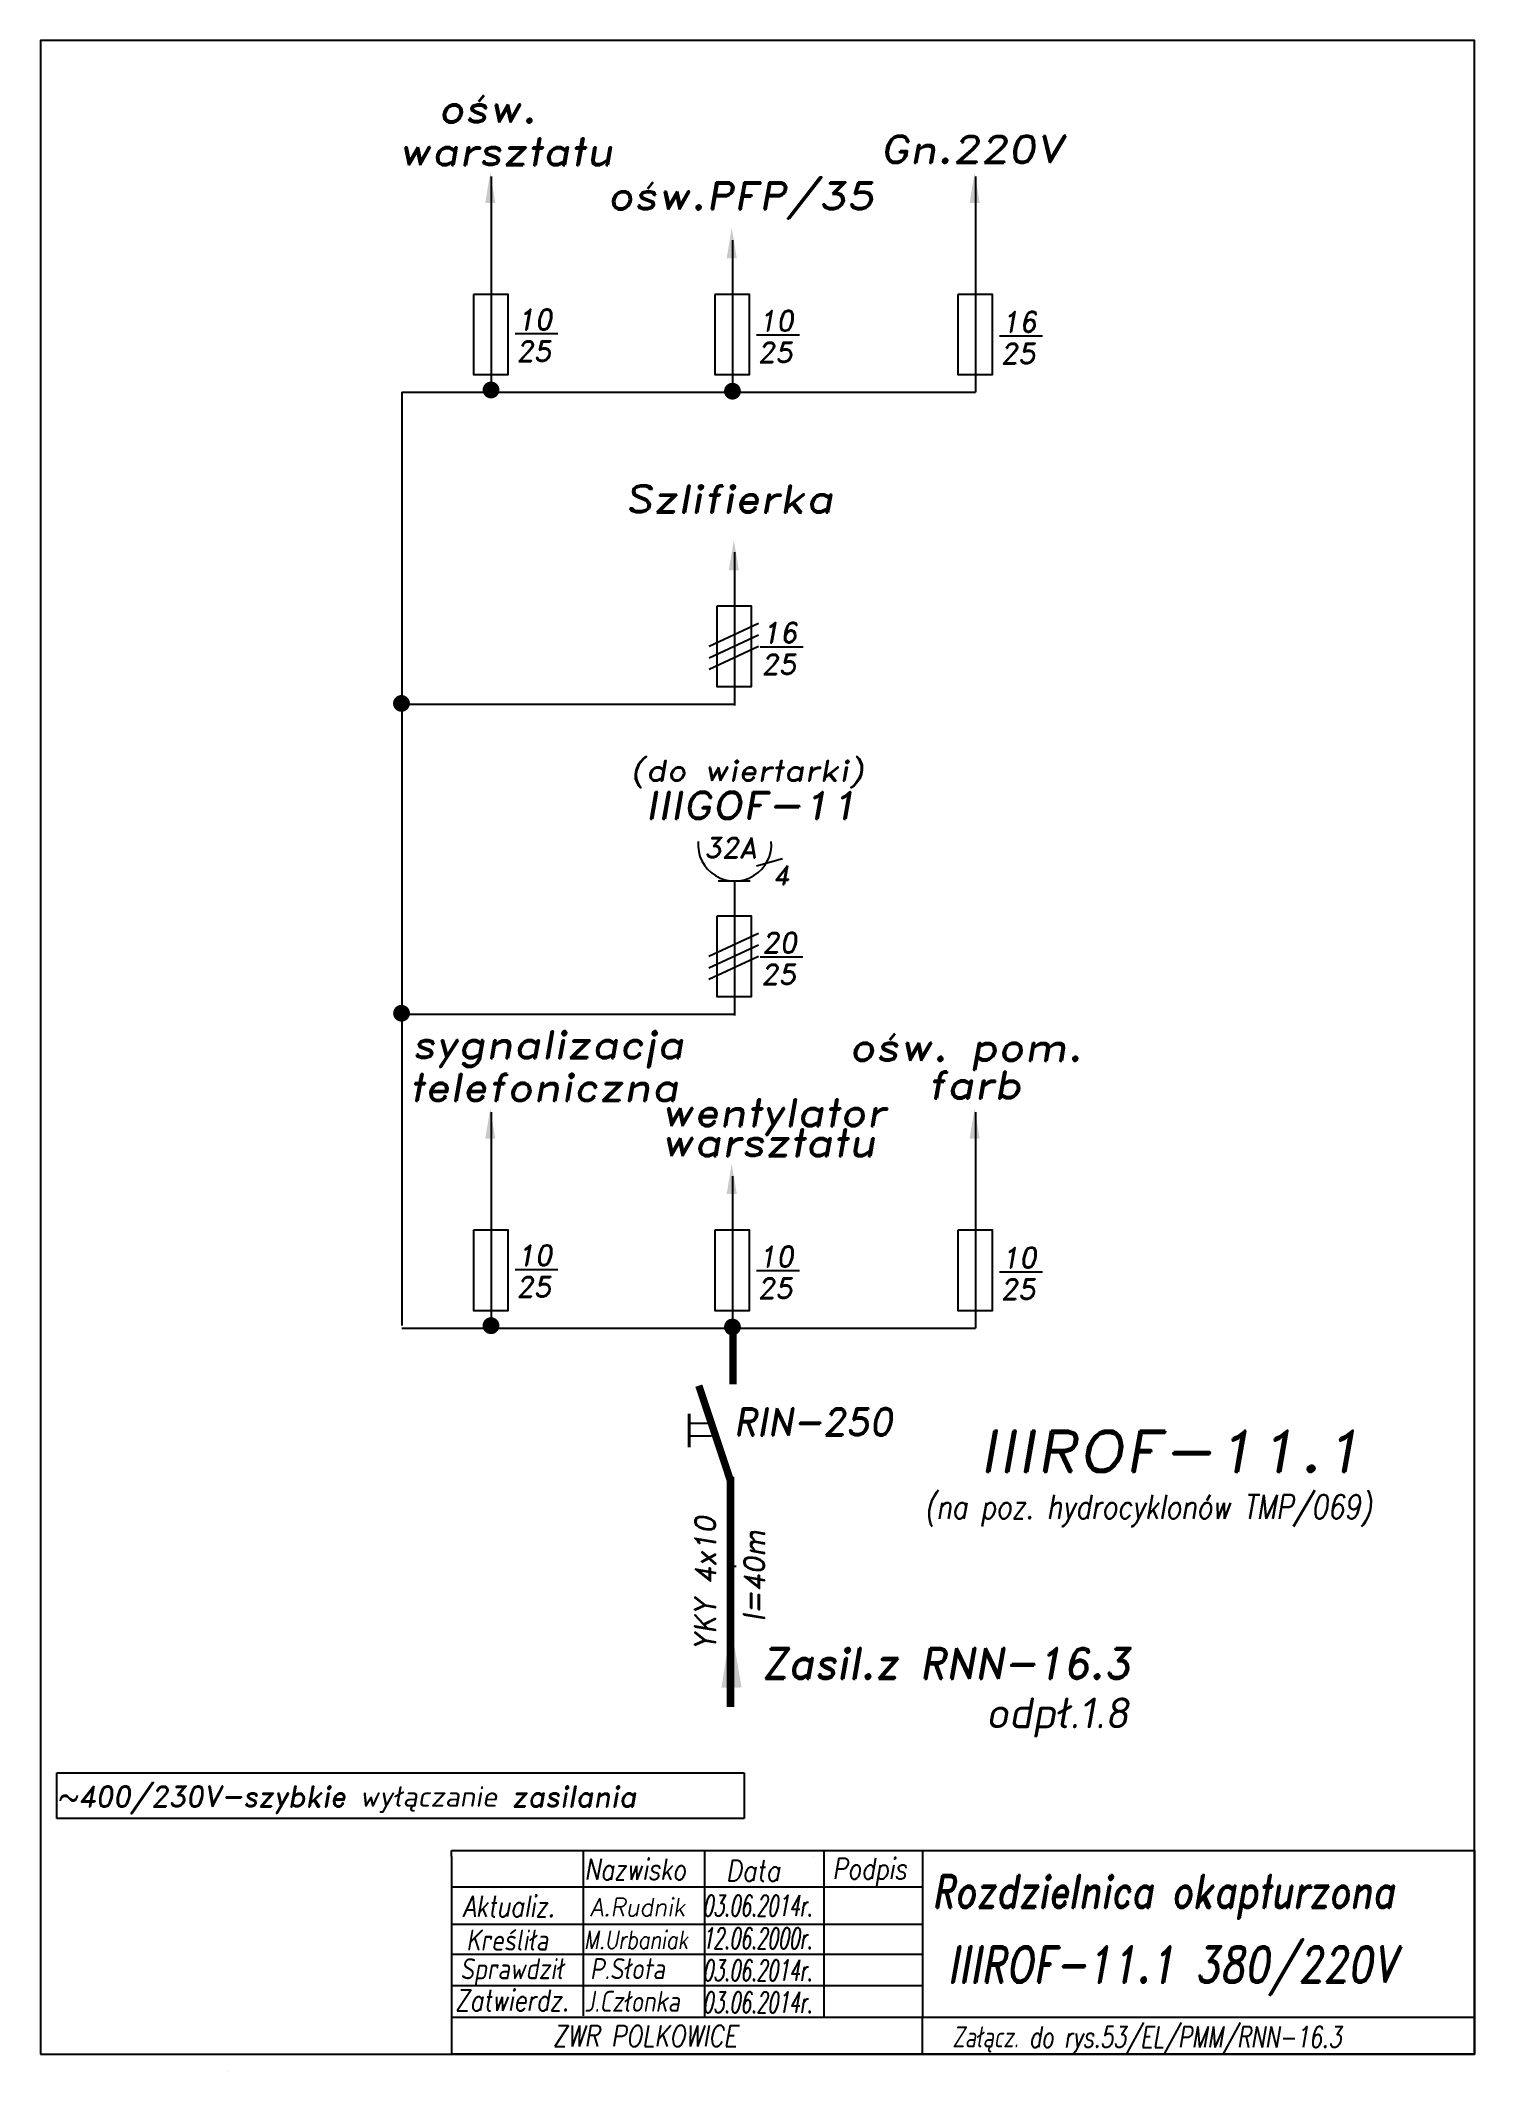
# Model space of a CAD drawing. Header units: millimetres. Extents: x 0 to 210, y -3 to 295.
import ezdxf

# ---------------------------------------------------------------- set-up
doc = ezdxf.new("R2010")
doc.units = ezdxf.units.MM
doc.layers.add('LINIE', color=4, linetype='Continuous')
doc.styles.add('ROMAND', font='romand', dxfattribs={"oblique": 15, "height": 4})
doc.styles.add('ROMANS', font='romans', dxfattribs={"oblique": 15, "height": 3})

msp = doc.modelspace()

# ---------------------------------------------------------------- linework, layer by layer
at = {"color": 7}
for p, q in [((65.97, 275.09), (65.97, 243.29)), ((136.92, 275.09), (136.92, 243.48)), ((101.34, 265.75), (101.34, 243.29)), ((69.51, 252.08), (75.78, 252.08)), ((104.88, 251.89), (111.15, 251.89)), ((140.46, 251.74), (146.73, 251.74)), ((52.9, 243.48), (136.92, 243.48)), ((52.9, 243.48), (52.9, 106.79)), ((101.65, 220.05), (101.65, 197.6)), ((105.16, 209.59), (97.9, 206.22)), ((105.16, 207.91), (97.9, 204.54)), ((105.16, 206.22), (97.9, 202.85)), ((105.41, 206.2), (111.67, 206.2)), ((53.22, 197.79), (101.65, 197.79)), ((108.64, 175.14), (104.85, 174.08)), ((99.26, 171.91), (103.91, 171.91)), ((101.62, 171.88), (101.62, 152.19)), ((105.13, 164.18), (97.86, 160.81)), ((105.13, 162.5), (97.86, 159.13)), ((105.13, 160.81), (97.86, 157.44)), ((105.37, 160.79), (111.64, 160.79)), ((53.18, 152.38), (101.62, 152.38)), ((65.97, 138.01), (65.97, 106.21)), ((136.92, 138.01), (136.92, 106.4)), ((101.34, 128.66), (101.34, 106.21)), ((69.51, 114.99), (75.78, 114.99)), ((104.88, 114.81), (111.15, 114.81)), ((140.46, 114.65), (146.73, 114.65)), ((52.9, 106.4), (136.92, 106.4)), ((95.08, 92.46), (98.28, 92.46)), ((95.08, 90.63), (98.28, 90.63)), ((100.79, 71.5), (101.89, 71.5)), ((2.37, 34.54), (2.37, 41.24)), ((2.37, 41.24), (103.04, 41.24)), ((103.04, 41.24), (103.04, 34.54)), ((103.04, 34.54), (2.37, 34.54)), ((60.16, 29.05), (60.16, 29.86)), ((97.22, 29.86), (97.22, 5.43)), ((114.72, 29.86), (114.72, 5.43)), ((113.23, 29.04), (113.23, 29.04)), ((60.16, 24.53), (129.04, 24.53)), ((60.16, 19.09), (129.09, 19.09)), ((60.16, 14.65), (129.19, 14.65)), ((60.16, 10.1), (129.09, 10.1)), ((129.1, 5.43), (129.1, 0)), ((27.51, -2.5), (27.51, -2.5)), ((27.51, -2.5), (27.51, -2.5))]:
    msp.add_line(p, q, dxfattribs=at)
msp.add_lwpolyline([(0, 0), (210, 0), (210, 295), (0, 295)], close=True)
for points in [[(63.38, 257.82), (63.38, 246.07), (68.46, 246.07), (68.46, 257.82)], [(98.75, 257.82), (98.75, 246.07), (103.83, 246.07), (103.83, 257.82)], [(134.33, 257.82), (134.33, 246.07), (139.41, 246.07), (139.41, 257.82)], [(99.06, 212.13), (99.06, 200.38), (104.14, 200.38), (104.14, 212.13)], [(99.03, 166.72), (99.03, 154.97), (104.11, 154.97), (104.11, 166.72)], [(63.38, 120.74), (63.38, 108.99), (68.46, 108.99), (68.46, 120.74)], [(98.75, 120.74), (98.75, 108.99), (103.83, 108.99), (103.83, 120.74)], [(134.33, 120.74), (134.33, 108.99), (139.41, 108.99), (139.41, 120.74)]]:
    msp.add_lwpolyline(points, close=True, dxfattribs=at)
at = {"color": 7, "const_width": 1.23}
for points in [[(65.35, 243.82, 1), (66.59, 243.82, 1)], [(100.72, 243.64, 1), (101.95, 243.64, 1)], [(52.24, 197.9, 1), (53.47, 197.9, 1)], [(52.25, 152.51, 1), (53.48, 152.51, 1)], [(65.35, 106.74, 1), (66.59, 106.74, 1)], [(100.72, 106.55, 1), (101.95, 106.55, 1)]]:
    msp.add_lwpolyline(points, format="xyb", close=True, dxfattribs=at)
at = {"color": 7}
for points, const_width in [([(101.41, 106.79), (101.41, 98.14)], 1.09), ([(100.98, 84.23), (96.41, 97.95)], 1.09), ([(94.99, 93.83), (94.99, 88.9)], 0.4), ([(101.04, 84.6), (101.04, 50.88)], 1.09)]:
    msp.add_lwpolyline(points, dxfattribs=dict(at, const_width=const_width))
msp.add_arc((101.66, 177.26), 5.38, 175.4719, 4.5281, dxfattribs=at)
for points in [[(65.86, 275.66), (66.6, 271.21), (65.12, 271.21)], [(136.81, 275.66), (137.55, 271.21), (136.07, 271.21)], [(101.23, 267.56), (101.97, 263.1), (100.48, 263.1)], [(101.54, 221.86), (102.28, 217.41), (100.8, 217.41)], [(65.86, 138.58), (66.6, 134.12), (65.12, 134.12)], [(136.81, 138.58), (137.55, 134.12), (136.07, 134.12)], [(101.23, 130.48), (101.97, 126.02), (100.48, 126.02)], [(101.13, 62.6), (102.68, 53.74), (99.72, 53.71)]]:
    msp.add_solid(points, dxfattribs=at)
at = {"layer": 'LINIE', "color": 7}
for p, q in [((60.16, 29.86), (210, 29.86)), ((79.49, 29.86), (79.49, 5.66)), ((129.15, 29.83), (129.15, 5.43)), ((210, 29.86), (210, 0)), ((60.16, 29.05), (60.16, 0)), ((60.16, 5.43), (210, 5.43)), ((27.5, -2.5), (27.5, -2.5)), ((210, 0), (60.16, 0)), ((120.16, 0), (120.16, -0.03)), ((210, 0), (210, 0))]:
    msp.add_line(p, q, dxfattribs=at)

# ---------------------------------------------------------------- texts
at = {"color": 7, "oblique": 10}
for s, height, style, width, p in [('ośw.     ', 3.96, 'ROMAND', 1.2, (58.21, 283)), ('warsztatu   ', 3.96, 'ROMAND', 1.2, (52.32, 276.74)), ('Gn.220V ', 3.96, 'ROMAND', 1.2, (122.97, 277.11)), ('ośw.PFP/35     ', 3.96, 'ROMAND', 1.2, (82.98, 270.28)), ('Szlifierka     ', 3.96, 'ROMAND', 1.2, (85.58, 225.89)), ('(do wiertarki)', 3, 'ROMAND', 1.2, (86.44, 186.56)), ('IIIGOF-11    ', 3.96, 'ROMAND', 1.2, (88.56, 180.99)), ('sygnalizacja      ', 3.96, 'ROMAND', 1.2, (54.37, 145.92)), ('ośw. pom.     ', 3.96, 'ROMAND', 1.2, (118.4, 145.55)), ('telefoniczna    ', 3.96, 'ROMAND', 1.2, (54, 139.66)), ('farb    ', 3.96, 'ROMAND', 1.2, (129.82, 140.03)), ('wentylator      ', 3.96, 'ROMAND', 1.2, (90.78, 135.98)), ('warsztatu     ', 3.96, 'ROMAND', 1.2, (90.78, 131.56)), ('IIIROF-11.1', 6, 'ROMAND', 1.2, (137.41, 85.35)), ('(na poz. hydrocyklonów TMP/069)', 3.5, 'ROMANS', 0.8, (129.48, 78.47)), ('Nazwisko', 3.078, 'ROMANS', 0.8, (79.64, 25.55)), ('Data', 3.078, 'ROMANS', 0.85, (100.34, 25.37)), ('Podpis', 3.078, 'ROMANS', 0.8, (115.95, 25.65)), ('Rozdzielnica okapturzona', 4.77, 'ROMAND', 0.8, (130.58, 21.48)), ('Aktualiz.', 3.078, 'ROMANS', 0.8, (61.8, 20.15)), ('A.Rudnik', 2.61, 'ROMANS', 0.95, (80.5, 20.26)), ('03.06.2014r.', 3.078, 'ROMANS', 0.6, (96.93, 20.26)), ('Kreśliła', 3.078, 'ROMANS', 0.8, (62.33, 15.2)), ('M.Urbaniak', 2.61, 'ROMANS', 0.8, (79.61, 15.47)), ('12.06.2000r.', 3.078, 'ROMANS', 0.6, (96.93, 15.45)), ('IIIROF-11.1 380/220V', 5.31, 'ROMAND', 0.8, (132.82, 10.5)), ('Sprawdził', 3.078, 'ROMANS', 0.8, (61.45, 11)), ('P.Słota', 3.078, 'ROMANS', 0.8, (80.47, 11.01)), ('03.06.2014r.', 3.078, 'ROMANS', 0.6, (96.93, 10.77)), ('Zatwierdz.', 3.078, 'ROMANS', 0.8, (60.71, 6.37)), ('J.Członka', 3.078, 'ROMANS', 0.78, (79.61, 6.23)), ('03.06.2014r.', 3.078, 'ROMANS', 0.6, (96.93, 6.08)), ('ZWR POLKOWICE', 3.078, 'ROMANS', 0.8, (75, 1.13)), ('Załącz. do rys.53/EL/PMM/RNN-16.3', 3.078, 'ROMANS', 0.72, (133.53, 1.01))]:
    msp.add_text(s, height=height, dxfattribs=dict(at, style=style, width=width)).set_placement(p)
at = {"color": 7, "style": 'ROMAND', "oblique": 10}
for s, height, p in [('10', 3, (69.8, 252.65)), ('10', 3, (105.17, 252.46)), ('16', 3, (140.75, 252.31)), ('25', 3, (69.64, 248.01)), ('25', 3, (105, 247.83)), ('25', 3, (140.58, 247.67)), ('16', 3, (105.69, 206.77)), ('25', 3, (105.53, 202.13)), ('32A', 3, (97.17, 175.27)), ('4', 2.7, (107.28, 171.39)), ('20', 3, (105.66, 161.36)), ('25', 3, (105.49, 156.72)), ('10', 3, (69.8, 115.56)), ('10', 3, (105.17, 115.38)), ('10', 3, (140.75, 115.22)), ('25', 3, (69.64, 110.93)), ('25', 3, (105, 110.74)), ('25', 3, (140.58, 110.59)), ('RIN-250', 4, (101.48, 90.65)), ('Zasil.z RNN-16.3', 4.5, (105.6, 55.02)), ('odpł.1.8', 4.5, (138.41, 47.77)), (' ~400/230V-szybkie wyłączanie zasilania', 3, (0.33, 36.27))]:
    msp.add_text(s, height=height, dxfattribs=at).set_placement(p)
for s, p in [('YKY 4x10 ', (98.84, 59.16)), ('l=40m', (106.02, 63.36))]:
    msp.add_text(s, height=3, rotation=90, dxfattribs=at).set_placement(p)

doc.saveas('drawing.dxf')
